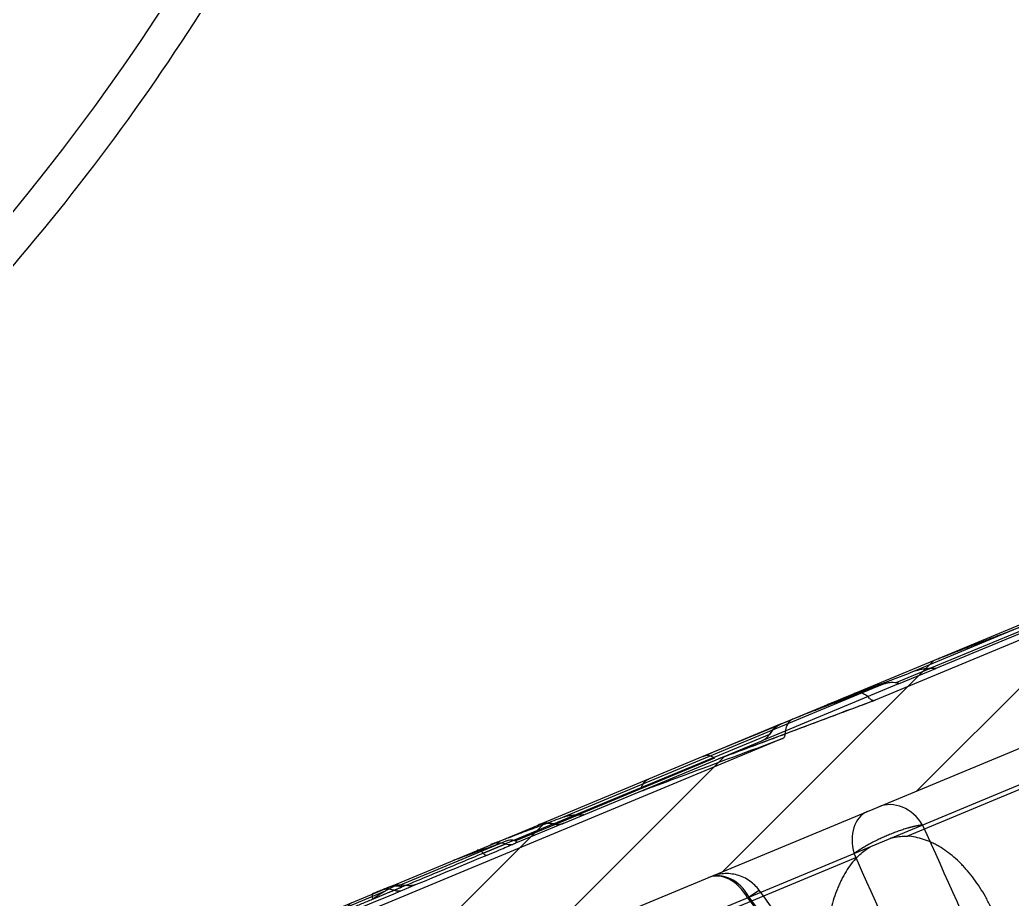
# Model space of a CAD drawing. Header units: millimetres. Extents: x 18 to 755, y 19 to 576.
# Drawn here: x 268.8 to 329.7, y 122.3 to 176.3 of the extents above; entities that cross this region are included whole.
import ezdxf

# ---------------------------------------------------------------- set-up
doc = ezdxf.new("R2010")
doc.units = ezdxf.units.MM
doc.layers.add('1', color=7, linetype='Continuous', true_color=0xffffff)

msp = doc.modelspace()

# ---------------------------------------------------------------- hatches: boundary and pattern name
at = {"layer": '1', "lineweight": -3}
h = msp.add_hatch(dxfattribs=at)
h.set_pattern_fill('ANSI31', scale=1.55, style=0)
edge = h.paths.add_edge_path(flags=0)
edge.add_line((123.581, 20.754), (119.659, 19.122))
edge.add_line((119.659, 19.122), (118.507, 21.892))
edge.add_line((118.507, 21.892), (111.247, 18.873))
edge.add_spline(control_points=[(111.247, 18.873), (110.93, 19.433), (110.613, 19.993), (110.297, 20.553)], knot_values=[0, 0, 0, 0, 1, 1, 1, 1], degree=3, periodic=0)
edge.add_spline(control_points=[(110.297, 20.553), (110.763, 21.685), (111.229, 22.818), (111.694, 23.95)], knot_values=[0, 0, 0, 0, 1, 1, 1, 1], degree=3, periodic=0)
edge.add_ellipse((358.348, 131.388), major_axis=(-2903.319, -1207.465), ratio=0.00143112, start_angle=0.954876, end_angle=0.989415)
edge.add_spline(control_points=[(120.306, 27.531), (120.582, 27.416), (120.858, 27.302), (121.417, 27.07), (121.701, 26.953), (122.165, 26.76), (122.347, 26.685), (122.528, 26.61)], knot_values=[0, 0, 0, 0, 0.372538, 0.372538, 0.755075, 0.755075, 1, 1, 1, 1], degree=3, periodic=0)
edge.add_spline(control_points=[(122.528, 26.61), (122.939, 24.772), (123.349, 22.934), (123.759, 21.096)], knot_values=[0, 0, 0, 0, 1, 1, 1, 1], degree=3, periodic=0)
edge.add_spline(control_points=[(123.759, 21.096), (123.763, 21.079), (123.765, 21.061), (123.767, 21.026), (123.766, 21.009), (123.761, 20.975), (123.758, 20.957), (123.747, 20.924), (123.741, 20.908), (123.724, 20.877), (123.715, 20.862), (123.694, 20.834), (123.682, 20.822), (123.663, 20.804), (123.656, 20.798), (123.642, 20.788), (123.635, 20.783), (123.613, 20.768), (123.598, 20.76), (123.581, 20.754)], knot_values=[0, 0, 0, 0, 0.125, 0.125, 0.25, 0.25, 0.375, 0.375, 0.5, 0.5, 0.625, 0.625, 0.75, 0.75, 0.8125, 0.8125, 0.875, 0.875, 1, 1, 1, 1], degree=3, periodic=0)
edge = h.paths.add_edge_path(flags=0)
edge.add_spline(control_points=[(300.574, 126.854), (300.649, 126.885), (300.802, 126.935), (300.96, 126.96), (301.061, 126.967), (301.082, 126.968), (301.122, 126.969), (301.142, 126.969), (301.203, 126.969), (301.243, 126.967), (301.362, 126.956), (301.442, 126.943), (301.52, 126.923)], knot_values=[0, 0, 0, 0, 0.25, 0.5, 0.5, 0.5625, 0.5625, 0.625, 0.625, 0.75, 0.75, 1, 1, 1, 1], degree=3, periodic=0)
edge.add_spline(control_points=[(301.52, 126.923), (301.572, 126.91), (301.625, 126.901), (301.705, 126.894), (301.731, 126.892), (301.772, 126.892), (301.785, 126.892), (301.812, 126.893), (301.826, 126.894), (301.893, 126.898), (301.946, 126.907), (302.024, 126.925), (302.049, 126.932), (302.1, 126.949), (302.126, 126.958), (302.151, 126.969)], knot_values=[0, 0, 0, 0, 0.25, 0.25, 0.375, 0.375, 0.4375, 0.4375, 0.5, 0.5, 0.75, 0.75, 0.875, 0.875, 1, 1, 1, 1], degree=3, periodic=0)
edge.add_line((302.151, 126.969), (314.312, 132.027))
edge.add_spline(control_points=[(314.312, 132.027), (314.325, 132.032), (314.337, 132.037), (314.362, 132.049), (314.398, 132.066), (314.433, 132.086), (314.501, 132.128), (314.544, 132.16), (314.605, 132.213), (314.625, 132.231), (314.662, 132.27), (314.68, 132.29), (314.731, 132.351), (314.762, 132.395), (314.79, 132.442)], knot_values=[0, 0, 0, 0, 0.0625, 0.0625, 0.125, 0.25, 0.25, 0.5, 0.5, 0.625, 0.625, 0.75, 0.75, 1, 1, 1, 1], degree=3, periodic=0)
edge.add_spline(control_points=[(314.79, 132.442), (314.831, 132.511), (314.877, 132.577), (314.954, 132.67), (314.994, 132.714), (315.038, 132.757), (315.067, 132.785), (315.082, 132.798), (315.158, 132.864), (315.223, 132.912), (315.325, 132.975), (315.377, 133.005), (315.432, 133.031), (315.468, 133.048), (315.487, 133.057), (315.505, 133.064)], knot_values=[0, 0, 0, 0, 0.25, 0.25, 0.375, 0.4375, 0.4375, 0.5, 0.5, 0.75, 0.75, 0.875, 0.9375, 0.9375, 1, 1, 1, 1], degree=3, periodic=0)
edge.add_line((315.505, 133.064), (355.591, 149.736))
edge.add_line((355.591, 149.736), (359.047, 141.426))
edge.add_spline(control_points=[(359.047, 141.426), (358.238, 139.465), (357.429, 137.504), (356.62, 135.543)], knot_values=[0, 0, 0, 0, 1, 1, 1, 1], degree=3, periodic=0)
edge.add_ellipse((358.348, 131.388), major_axis=(2903.319, 1207.465), ratio=0.00143112, start_angle=90, end_angle=158.464753)
edge.add_spline(control_points=[(346.091, 131.164), (345.823, 131.213), (345.554, 131.262), (345.084, 131.347), (344.883, 131.384), (344.488, 131.456), (344.293, 131.492), (344.099, 131.527)], knot_values=[0, 0, 0, 0, 0.404548, 0.404548, 0.707324, 0.707324, 1, 1, 1, 1], degree=3, periodic=0)
edge.add_spline(control_points=[(344.099, 131.527), (343.491, 132.478), (342.884, 133.428), (342.276, 134.379)], knot_values=[0, 0, 0, 0, 1, 1, 1, 1], degree=3, periodic=0)
edge.add_spline(control_points=[(342.276, 134.379), (342.197, 134.503), (342.108, 134.618), (341.961, 134.778), (341.91, 134.829), (341.83, 134.902), (341.802, 134.926), (341.746, 134.973), (341.717, 134.996), (341.572, 135.108), (341.45, 135.185), (341.257, 135.285), (341.191, 135.316), (341.09, 135.358), (341.056, 135.371), (340.987, 135.396), (340.953, 135.407), (340.778, 135.462), (340.637, 135.493), (340.421, 135.521), (340.349, 135.528), (340.24, 135.532), (340.203, 135.533), (340.13, 135.533), (340.093, 135.532), (339.911, 135.524), (339.767, 135.505), (339.555, 135.457), (339.485, 135.439), (339.381, 135.406), (339.346, 135.394), (339.277, 135.369), (339.243, 135.355), (339.209, 135.341)], knot_values=[0, 0, 0, 0, 0.125, 0.125, 0.1875, 0.1875, 0.21875, 0.21875, 0.25, 0.25, 0.375, 0.375, 0.4375, 0.4375, 0.46875, 0.46875, 0.5, 0.5, 0.625, 0.625, 0.6875, 0.6875, 0.71875, 0.71875, 0.75, 0.75, 0.875, 0.875, 0.9375, 0.9375, 0.96875, 0.96875, 1, 1, 1, 1], degree=3, periodic=0)
edge.add_line((339.209, 135.341), (256.764, 101.053))
edge.add_spline(control_points=[(256.764, 101.053), (258.459, 93.455), (260.155, 85.857), (261.851, 78.259)], knot_values=[0, 0, 0, 0, 1, 1, 1, 1], degree=3, periodic=0)
edge.add_line((261.851, 78.259), (252.617, 74.419))
edge.add_spline(control_points=[(252.617, 74.419), (248.643, 77.459), (244.669, 80.499), (240.694, 83.539)], knot_values=[0, 0, 0, 0, 1, 1, 1, 1], degree=3, periodic=0)
edge.add_line((240.694, 83.539), (226.859, 77.785))
edge.add_spline(control_points=[(226.859, 77.785), (226.212, 72.823), (225.566, 67.861), (224.92, 62.899)], knot_values=[0, 0, 0, 0, 1, 1, 1, 1], degree=3, periodic=0)
edge.add_line((224.92, 62.899), (215.686, 59.059))
edge.add_spline(control_points=[(215.686, 59.059), (211.494, 65.619), (207.301, 72.179), (203.109, 78.738)], knot_values=[0, 0, 0, 0, 1, 1, 1, 1], degree=3, periodic=0)
edge.add_line((203.109, 78.738), (120.663, 44.45))
edge.add_spline(control_points=[(120.663, 44.45), (120.646, 44.443), (120.629, 44.436), (120.596, 44.421), (120.546, 44.398), (120.497, 44.374), (120.4, 44.323), (120.338, 44.287), (120.155, 44.17), (120.039, 44.081), (119.823, 43.882), (119.725, 43.775), (119.593, 43.602), (119.552, 43.543), (119.493, 43.451), (119.465, 43.404), (119.438, 43.356), (119.421, 43.324), (119.412, 43.308), (119.336, 43.161), (119.281, 43.027), (119.216, 42.82), (119.197, 42.75), (119.174, 42.643), (119.167, 42.607), (119.154, 42.535), (119.149, 42.499), (119.125, 42.317), (119.119, 42.173), (119.132, 41.884), (119.151, 41.74), (119.183, 41.597)], knot_values=[0, 0, 0, 0, 0.015625, 0.015625, 0.03125, 0.0625, 0.0625, 0.125, 0.125, 0.25, 0.25, 0.375, 0.375, 0.4375, 0.4375, 0.46875, 0.484375, 0.484375, 0.5, 0.5, 0.625, 0.625, 0.6875, 0.6875, 0.71875, 0.71875, 0.75, 0.75, 0.875, 0.875, 1, 1, 1, 1], degree=3, periodic=0)
edge.add_spline(control_points=[(119.183, 41.597), (119.43, 40.492), (119.677, 39.387), (119.923, 38.282)], knot_values=[0, 0, 0, 0, 1, 1, 1, 1], degree=3, periodic=0)
edge.add_spline(control_points=[(119.923, 38.282), (119.768, 38.056), (119.613, 37.83), (119.343, 37.435), (119.227, 37.267), (119, 36.935), (118.888, 36.772), (118.776, 36.609)], knot_values=[0, 0, 0, 0, 0.405183, 0.405183, 0.707594, 0.707594, 1, 1, 1, 1], degree=3, periodic=0)
edge.add_ellipse((358.348, 131.388), major_axis=(-2903.319, -1207.465), ratio=0.00143112, start_angle=359.002567, end_angle=359.045124)
edge.add_spline(control_points=[(108.25, 32.23), (107.27, 32.636), (106.289, 33.042), (104.327, 33.853), (103.346, 34.259), (102.365, 34.664)], knot_values=[0, 0, 0, 0, 0.5, 0.5, 1, 1, 1, 1], degree=3, periodic=0)
edge.add_line((102.365, 34.664), (98.905, 42.982))
edge.add_line((98.905, 42.982), (138.991, 59.654))
edge.add_spline(control_points=[(138.991, 59.654), (139.066, 59.685), (139.219, 59.734), (139.378, 59.759), (139.54, 59.77), (139.62, 59.77), (139.78, 59.756), (139.859, 59.742), (139.937, 59.722)], knot_values=[0, 0, 0, 0, 0.25, 0.5, 0.5, 0.75, 0.75, 1, 1, 1, 1], degree=3, periodic=0)
edge.add_spline(control_points=[(139.937, 59.722), (139.99, 59.709), (140.042, 59.7), (140.149, 59.69), (140.202, 59.69), (140.31, 59.698), (140.416, 59.714), (140.518, 59.747), (140.568, 59.768)], knot_values=[0, 0, 0, 0, 0.25, 0.25, 0.5, 0.5, 0.75, 1, 1, 1, 1], degree=3, periodic=0)
edge.add_line((140.568, 59.768), (152.73, 64.826))
edge.add_spline(control_points=[(152.73, 64.826), (152.78, 64.847), (152.875, 64.896), (152.961, 64.959), (153.012, 65.004), (153.023, 65.013), (153.042, 65.031), (153.071, 65.06), (153.098, 65.089), (153.149, 65.151), (153.18, 65.195), (153.207, 65.241)], knot_values=[0, 0, 0, 0, 0.25, 0.5, 0.5, 0.5625, 0.5625, 0.625, 0.75, 0.75, 1, 1, 1, 1], degree=3, periodic=0)
edge.add_spline(control_points=[(153.207, 65.241), (153.248, 65.311), (153.294, 65.376), (153.371, 65.469), (153.412, 65.513), (153.455, 65.556), (153.484, 65.583), (153.499, 65.597), (153.576, 65.664), (153.64, 65.711), (153.776, 65.796), (153.848, 65.832), (153.923, 65.864)], knot_values=[0, 0, 0, 0, 0.25, 0.25, 0.375, 0.4375, 0.4375, 0.5, 0.5, 0.75, 0.75, 1, 1, 1, 1], degree=3, periodic=0)
edge.add_spline(control_points=[(153.923, 65.864), (166.396, 71.051), (178.87, 76.239), (191.343, 81.426)], knot_values=[0, 0, 0, 0, 1, 1, 1, 1], degree=3, periodic=0)
edge.add_spline(control_points=[(191.343, 81.426), (191.422, 81.459), (191.504, 81.486), (191.671, 81.528), (191.755, 81.543), (191.862, 81.553), (191.884, 81.555), (191.926, 81.558), (191.948, 81.558), (192.012, 81.56), (192.054, 81.559), (192.182, 81.552), (192.266, 81.541), (192.35, 81.523)], knot_values=[0, 0, 0, 0, 0.25, 0.25, 0.5, 0.5, 0.5625, 0.5625, 0.625, 0.625, 0.75, 0.75, 1, 1, 1, 1], degree=3, periodic=0)
edge.add_spline(control_points=[(192.35, 81.523), (192.407, 81.51), (192.464, 81.503), (192.579, 81.496), (192.637, 81.497), (192.752, 81.508), (192.809, 81.518), (192.922, 81.546), (192.977, 81.564), (193.031, 81.587)], knot_values=[0, 0, 0, 0, 0.25, 0.25, 0.5, 0.5, 0.75, 0.75, 1, 1, 1, 1], degree=3, periodic=0)
edge.add_line((193.031, 81.587), (209.632, 88.491))
edge.add_spline(control_points=[(209.632, 88.491), (209.683, 88.512), (209.732, 88.537), (209.826, 88.595), (209.871, 88.627), (209.934, 88.681), (209.954, 88.7), (209.993, 88.739), (210.011, 88.759), (210.064, 88.821), (210.096, 88.865), (210.125, 88.912)], knot_values=[0, 0, 0, 0, 0.25, 0.25, 0.5, 0.5, 0.625, 0.625, 0.75, 0.75, 1, 1, 1, 1], degree=3, periodic=0)
edge.add_spline(control_points=[(210.125, 88.912), (210.168, 88.983), (210.216, 89.05), (210.322, 89.174), (210.38, 89.233), (210.506, 89.34), (210.573, 89.389), (210.714, 89.476), (210.788, 89.513), (210.865, 89.545)], knot_values=[0, 0, 0, 0, 0.25, 0.25, 0.5, 0.5, 0.75, 0.75, 1, 1, 1, 1], degree=3, periodic=0)
edge.add_line((210.865, 89.545), (243.717, 103.208))
edge.add_spline(control_points=[(243.717, 103.208), (243.793, 103.24), (243.871, 103.265), (243.99, 103.294), (244.03, 103.302), (244.111, 103.315), (244.152, 103.32), (244.276, 103.331), (244.358, 103.331), (244.523, 103.318), (244.604, 103.305), (244.685, 103.286)], knot_values=[0, 0, 0, 0, 0.25, 0.25, 0.375, 0.375, 0.5, 0.5, 0.75, 0.75, 1, 1, 1, 1], degree=3, periodic=0)
edge.add_spline(control_points=[(244.685, 103.286), (244.738, 103.273), (244.793, 103.264), (244.902, 103.256), (244.957, 103.256), (245.067, 103.265), (245.121, 103.273), (245.227, 103.299), (245.279, 103.316), (245.329, 103.337)], knot_values=[0, 0, 0, 0, 0.25, 0.25, 0.5, 0.5, 0.75, 0.75, 1, 1, 1, 1], degree=3, periodic=0)
edge.add_line((245.329, 103.337), (261.996, 110.268))
edge.add_spline(control_points=[(261.996, 110.268), (262.049, 110.291), (262.1, 110.317), (262.174, 110.361), (262.198, 110.377), (262.245, 110.41), (262.268, 110.428), (262.335, 110.483), (262.376, 110.523), (262.453, 110.61), (262.488, 110.656), (262.519, 110.705)], knot_values=[0, 0, 0, 0, 0.25, 0.25, 0.375, 0.375, 0.5, 0.5, 0.75, 0.75, 1, 1, 1, 1], degree=3, periodic=0)
edge.add_spline(control_points=[(262.519, 110.705), (262.565, 110.778), (262.617, 110.846), (262.731, 110.974), (262.793, 111.033), (262.892, 111.115), (262.926, 111.141), (262.995, 111.19), (263.031, 111.213), (263.14, 111.279), (263.216, 111.318), (263.295, 111.35)], knot_values=[0, 0, 0, 0, 0.25, 0.25, 0.5, 0.5, 0.625, 0.625, 0.75, 0.75, 1, 1, 1, 1], degree=3, periodic=0)
edge.add_line((263.295, 111.35), (300.574, 126.854))
edge = h.paths.add_edge_path(flags=0)
edge.add_ellipse((358.348, 131.388), major_axis=(2903.319, 1207.465), ratio=0.00143112, start_angle=205.766732, end_angle=270)
edge.add_spline(control_points=[(360.076, 127.233), (360.215, 127.176), (360.353, 127.118), (361.483, 126.652), (362.475, 126.243), (363.467, 125.834)], knot_values=[0, 0, 0, 0, 0.122367, 0.122367, 1, 1, 1, 1], degree=3, periodic=0)
edge.add_spline(control_points=[(363.467, 125.834), (363.64, 125.218), (363.813, 124.601), (363.986, 123.985)], knot_values=[0, 0, 0, 0, 1, 1, 1, 1], degree=3, periodic=0)
edge.add_line((363.986, 123.985), (356.726, 120.966))
edge.add_line((356.726, 120.966), (357.878, 118.196))
edge.add_line((357.878, 118.196), (353.955, 116.564))
edge.add_spline(control_points=[(353.955, 116.564), (353.939, 116.558), (353.935, 116.557), (353.922, 116.553), (353.914, 116.55), (353.888, 116.545), (353.871, 116.542), (353.845, 116.541), (353.836, 116.541), (353.819, 116.542), (353.81, 116.543), (353.784, 116.546), (353.767, 116.55), (353.742, 116.558), (353.734, 116.561), (353.718, 116.567), (353.71, 116.571), (353.687, 116.583), (353.672, 116.592), (353.651, 116.608), (353.644, 116.614), (353.631, 116.626), (353.625, 116.632), (353.608, 116.651), (353.597, 116.665), (353.587, 116.68)], knot_values=[0, 0, 0, 0, 0.032258, 0.032258, 0.096774, 0.096774, 0.225806, 0.225806, 0.290323, 0.290323, 0.354839, 0.354839, 0.483871, 0.483871, 0.548387, 0.548387, 0.612903, 0.612903, 0.741935, 0.741935, 0.806452, 0.806452, 0.870968, 0.870968, 1, 1, 1, 1], degree=3, periodic=0)
edge.add_spline(control_points=[(353.587, 116.68), (352.576, 118.263), (351.564, 119.847), (350.552, 121.43)], knot_values=[0, 0, 0, 0, 1, 1, 1, 1], degree=3, periodic=0)
edge.add_spline(control_points=[(350.552, 121.43), (350.704, 121.8), (350.857, 122.171), (351.088, 122.73), (351.166, 122.919), (351.319, 123.29), (351.394, 123.471), (351.469, 123.653)], knot_values=[0, 0, 0, 0, 0.499921, 0.499921, 0.75496, 0.75496, 1, 1, 1, 1], degree=3, periodic=0)

# ---------------------------------------------------------------- linework, layer by layer
at = {"layer": '1', "color": 7, "lineweight": -3}
for p, q in [((315.505, 133.064), (355.591, 149.736)), ((344.629, 144.24), (321.263, 134.523)), ((359.163, 141.104), (323.255, 126.17)), ((330.502, 139.137), (323.613, 136.272)), ((331.458, 139.301), (324.618, 136.456)), ((331.738, 139.274), (324.996, 136.47)), ((322.562, 135.601), (324.618, 136.456)), ((322.707, 135.518), (324.996, 136.47)), ((339.209, 135.341), (256.764, 101.053)), ((321.788, 135.513), (302.068, 127.312)), ((322.707, 135.518), (314.312, 132.027)), ((339.425, 133.194), (279.653, 108.335)), ((315.505, 133.064), (300.574, 126.854)), ((301.521, 126.923), (314.79, 132.442)), ((314.79, 132.442), (314.79, 132.442)), ((315.572, 132.156), (280.561, 117.595)), ((302.151, 126.969), (314.312, 132.027)), ((314.312, 132.027), (314.313, 132.027)), ((311.402, 130.959), (302.984, 127.458)), ((299.176, 125.875), (302.984, 127.458)), ((263.295, 111.35), (300.574, 126.854)), ((301.52, 126.923), (298.573, 125.697)), ((302.151, 126.969), (299.182, 125.734)), ((300.574, 126.854), (300.574, 126.854)), ((301.52, 126.923), (301.52, 126.923)), ((298.69, 125.907), (292.103, 123.167)), ((299.173, 125.73), (299.182, 125.734)), ((320.153, 124.881), (280.12, 108.231)), ((291.187, 122.786), (269.142, 113.618)), ((290.578, 122.372), (291.725, 122.849))]:
    msp.add_line(p, q, dxfattribs=at)
for centre, radius, start, end in [((162.711, 251.538), 136.863, 270, 90), ((162.711, 251.538), 129, 270, 90), ((162.711, 251.538), 125.094, 316.72625, 335.77375), ((162.711, 251.538), 139, 316.79924, 335.70076), ((316.082, 131.679), 1.5, 112.582, 122.59275), ((313.929, 132.95), 1, 318.89618, 329.45189), ((316.082, 131.679), 1.5, 132.28088, 149.4519), ((301.15, 125.469), 1.5, 107.49684, 112.582), ((301.15, 125.469), 1.5, 75.7121, 93.08128), ((301.767, 127.892), 1, 255.7121, 265.94639), ((301.767, 127.892), 1, 270.99696, 292.582)]:
    msp.add_arc(centre, radius, start, end, dxfattribs=at)
for centre, major_axis, ratio, start_param, end_param in [((322.443, 125.661), (-0.96, 2.308), 0.837775, 4.886922, 6.283185), ((321.741, 125.369), (0.96, -2.308), 0.706083, 3.141593, 4.537856), ((298.236, 124.257), (-0.576, 1.385), 0.960257, 5.639684, 6.283185), ((298.798, 126.657), (-0.384, 0.923), 0.960257, 2.498092, 3.141593), ((297.417, 123.917), (0.576, -1.385), 0.292688, 2.498092, 3.141593), ((297.054, 125.932), (-0.384, 0.923), 0.292688, 2.498092, 3.141593), ((311.997, 121.316), (-0.96, 2.308), 0.706083, 4.886922, 6.283185), ((312.014, 121.323), (0.96, -2.308), 0.742336, 1.745329, 3.141593), ((291.89, 121.618), (0.576, -1.385), 0.933193, 2.498092, 3.141593), ((290.993, 121.245), (-0.576, 1.385), 0.146777, 0, 0.643501), ((291.465, 121.441), (0.576, -1.385), 0.867914, 2.498092, 3.141593), ((291.899, 123.788), (0.384, -0.923), 0.867914, 5.639684, 6.283185)]:
    msp.add_ellipse(centre, major_axis=major_axis, ratio=ratio, start_param=start_param, end_param=end_param, dxfattribs=at)
at = {"layer": '1', "color": 7, "lineweight": -3, "extrusion": (-7.47806e-11, 1.94014e-10, -1)}
msp.add_open_spline([(325.11, 137.059), (325.11, 137.059), (325.111, 137.059), (325.113, 137.06), (325.115, 137.061), (325.119, 137.062), (325.121, 137.063), (325.126, 137.065), (325.128, 137.066), (325.136, 137.069), (325.142, 137.071), (325.154, 137.076), (325.16, 137.078), (325.179, 137.085), (325.192, 137.09), (325.218, 137.1), (325.231, 137.105), (325.271, 137.121), (325.298, 137.131), (325.353, 137.152), (325.38, 137.163), (325.463, 137.195), (325.519, 137.216), (325.63, 137.259), (325.686, 137.281), (325.854, 137.346), (325.967, 137.389), (326.192, 137.476), (326.305, 137.519), (326.644, 137.65), (326.87, 137.737), (327.323, 137.912), (327.55, 137.999), (328.003, 138.174), (328.23, 138.261), (328.684, 138.436), (328.911, 138.524), (329.593, 138.787), (330.047, 138.962), (330.502, 139.137)], degree=3, knots=[0, 0, 0, 0, 0.001953, 0.001953, 0.003906, 0.003906, 0.005859, 0.005859, 0.007813, 0.007813, 0.011719, 0.011719, 0.015625, 0.015625, 0.023438, 0.023438, 0.03125, 0.03125, 0.046875, 0.046875, 0.0625, 0.0625, 0.09375, 0.09375, 0.125, 0.125, 0.1875, 0.1875, 0.25, 0.25, 0.375, 0.375, 0.5, 0.5, 0.625, 0.625, 0.75, 0.75, 1, 1, 1, 1], dxfattribs=at)
at = {"layer": '1', "color": 7, "lineweight": -3}
for points, knots in [([(324.618, 136.456), (324.532, 136.455), (324.446, 136.451), (324.275, 136.435), (324.19, 136.423), (324.022, 136.393), (323.939, 136.374), (323.835, 136.345), (323.815, 136.34), (323.773, 136.327), (323.753, 136.321), (323.692, 136.301), (323.652, 136.287), (323.613, 136.272)], [0, 0, 0, 0, 0.25, 0.25, 0.5, 0.5, 0.75, 0.75, 0.8125, 0.8125, 0.875, 0.875, 1, 1, 1, 1]), ([(324.996, 136.47), (324.99, 136.467), (324.981, 136.465), (324.966, 136.462), (324.96, 136.462), (324.948, 136.46), (324.935, 136.459), (324.92, 136.458), (324.905, 136.457), (324.898, 136.457), (324.874, 136.456), (324.857, 136.456), (324.823, 136.456), (324.805, 136.456), (324.769, 136.456), (324.75, 136.456), (324.694, 136.456), (324.657, 136.456), (324.618, 136.456)], [0, 0, 0, 0, 0.125, 0.125, 0.1875, 0.1875, 0.25, 0.3125, 0.3125, 0.375, 0.375, 0.5, 0.5, 0.625, 0.625, 0.75, 0.75, 1, 1, 1, 1]), ([(323.613, 136.272), (323.176, 136.104), (322.739, 135.936), (322.083, 135.684), (321.864, 135.6), (321.425, 135.431), (321.206, 135.347), (320.766, 135.178), (320.546, 135.093), (320.105, 134.924), (319.884, 134.839), (319.552, 134.711), (319.441, 134.668), (319.218, 134.582), (319.107, 134.539), (318.939, 134.475), (318.883, 134.453), (318.77, 134.41), (318.714, 134.388), (318.629, 134.355), (318.6, 134.344), (318.544, 134.322), (318.515, 134.311), (318.472, 134.295), (318.458, 134.289), (318.43, 134.278), (318.415, 134.272), (318.394, 134.264), (318.387, 134.261), (318.373, 134.256), (318.366, 134.253), (318.356, 134.249), (318.353, 134.248), (318.347, 134.246), (318.343, 134.244), (318.338, 134.242), (318.335, 134.241), (318.33, 134.239), (318.329, 134.238), (318.327, 134.238)], [0, 0, 0, 0, 0.25, 0.25, 0.375, 0.375, 0.5, 0.5, 0.625, 0.625, 0.75, 0.75, 0.8125, 0.8125, 0.875, 0.875, 0.90625, 0.90625, 0.9375, 0.9375, 0.953125, 0.953125, 0.96875, 0.96875, 0.976562, 0.976562, 0.984375, 0.984375, 0.988281, 0.988281, 0.992187, 0.992187, 0.994141, 0.994141, 0.996094, 0.996094, 0.998047, 0.998047, 1, 1, 1, 1]), ([(317.098, 133.727), (317.096, 133.726), (317.096, 133.726), (317.095, 133.725), (317.095, 133.725), (317.097, 133.726), (317.097, 133.726), (317.1, 133.727), (317.101, 133.727), (317.106, 133.729), (317.11, 133.73), (317.118, 133.733), (317.122, 133.735), (317.135, 133.74), (317.145, 133.744), (317.164, 133.751), (317.175, 133.755), (317.206, 133.767), (317.228, 133.775), (317.272, 133.792), (317.294, 133.8), (317.363, 133.826), (317.409, 133.843), (317.503, 133.879), (317.55, 133.897), (317.693, 133.951), (317.79, 133.988), (317.984, 134.062), (318.082, 134.099), (318.376, 134.211), (318.574, 134.287), (318.971, 134.438), (319.17, 134.514), (319.57, 134.667), (319.771, 134.743), (320.173, 134.896), (320.374, 134.973), (320.979, 135.204), (321.383, 135.358), (321.788, 135.513)], [0, 0, 0, 0, 0.001953, 0.001953, 0.003906, 0.003906, 0.005859, 0.005859, 0.007813, 0.007813, 0.011719, 0.011719, 0.015625, 0.015625, 0.023438, 0.023438, 0.03125, 0.03125, 0.046875, 0.046875, 0.0625, 0.0625, 0.09375, 0.09375, 0.125, 0.125, 0.1875, 0.1875, 0.25, 0.25, 0.375, 0.375, 0.5, 0.5, 0.625, 0.625, 0.75, 0.75, 1, 1, 1, 1]), ([(321.788, 135.513), (321.861, 135.541), (321.929, 135.562), (322.062, 135.594), (322.126, 135.605), (322.221, 135.615), (322.253, 135.617), (322.315, 135.619), (322.346, 135.619), (322.439, 135.616), (322.5, 135.61), (322.562, 135.601)], [0, 0, 0, 0, 0.25, 0.25, 0.5, 0.5, 0.625, 0.625, 0.75, 0.75, 1, 1, 1, 1]), ([(322.562, 135.601), (322.589, 135.596), (322.614, 135.591), (322.648, 135.582), (322.658, 135.579), (322.678, 135.572), (322.687, 135.568), (322.702, 135.56), (322.709, 135.556), (322.716, 135.55), (322.719, 135.548), (322.722, 135.544), (322.723, 135.542), (322.725, 135.536), (322.725, 135.532), (322.721, 135.526), (322.719, 135.525), (322.714, 135.521), (322.711, 135.519), (322.707, 135.518)], [0, 0, 0, 0, 0.25, 0.25, 0.375, 0.375, 0.5, 0.5, 0.625, 0.625, 0.6875, 0.6875, 0.75, 0.75, 0.875, 0.875, 0.9375, 0.9375, 1, 1, 1, 1]), ([(320.927, 134.631), (320.891, 134.668), (320.818, 134.738), (320.74, 134.795), (320.681, 134.834), (320.661, 134.847), (320.621, 134.87), (320.6, 134.88), (320.539, 134.91), (320.458, 134.943), (320.377, 134.962), (320.326, 134.97), (320.316, 134.971), (320.296, 134.973), (320.265, 134.976), (320.236, 134.977), (320.177, 134.976), (320.138, 134.971), (320.082, 134.96), (320.064, 134.955), (320.027, 134.944), (320.009, 134.937), (319.991, 134.93)], [0, 0, 0, 0, 0.125, 0.25, 0.25, 0.3125, 0.3125, 0.375, 0.375, 0.5, 0.625, 0.625, 0.65625, 0.65625, 0.6875, 0.75, 0.75, 0.875, 0.875, 0.9375, 0.9375, 1, 1, 1, 1]), ([(320.927, 134.631), (320.953, 134.604), (320.98, 134.581), (321.023, 134.553), (321.037, 134.545), (321.066, 134.53), (321.096, 134.519), (321.125, 134.512), (321.147, 134.508), (321.154, 134.507), (321.168, 134.506), (321.175, 134.506), (321.196, 134.507), (321.21, 134.508), (321.237, 134.514), (321.25, 134.518), (321.263, 134.523)], [0, 0, 0, 0, 0.25, 0.25, 0.375, 0.375, 0.5, 0.625, 0.625, 0.6875, 0.6875, 0.75, 0.75, 0.875, 0.875, 1, 1, 1, 1]), ([(314.79, 132.442), (314.831, 132.511), (314.877, 132.577), (314.954, 132.67), (314.994, 132.714), (315.038, 132.757), (315.067, 132.785), (315.082, 132.798), (315.158, 132.864), (315.223, 132.912), (315.325, 132.975), (315.377, 133.005), (315.432, 133.031), (315.468, 133.048), (315.487, 133.057), (315.505, 133.064)], [0, 0, 0, 0, 0.25, 0.25, 0.375, 0.4375, 0.4375, 0.5, 0.5, 0.75, 0.75, 0.875, 0.9375, 0.9375, 1, 1, 1, 1]), ([(316.23, 133.366), (316.193, 133.35), (316.158, 133.332), (316.091, 133.288), (316.06, 133.263), (316.015, 133.222), (316, 133.207), (315.972, 133.176), (315.959, 133.159), (315.92, 133.109), (315.873, 133.036), (315.836, 132.954), (315.816, 132.9), (315.812, 132.889), (315.804, 132.866), (315.794, 132.833), (315.785, 132.798), (315.768, 132.728), (315.76, 132.68), (315.752, 132.605), (315.75, 132.58), (315.748, 132.529), (315.747, 132.503), (315.747, 132.477)], [0, 0, 0, 0, 0.125, 0.125, 0.25, 0.25, 0.3125, 0.3125, 0.375, 0.375, 0.5, 0.625, 0.625, 0.65625, 0.65625, 0.6875, 0.75, 0.75, 0.875, 0.875, 0.9375, 0.9375, 1, 1, 1, 1]), ([(314.312, 132.027), (314.325, 132.032), (314.337, 132.037), (314.362, 132.049), (314.398, 132.066), (314.433, 132.086), (314.501, 132.128), (314.544, 132.16), (314.605, 132.213), (314.625, 132.231), (314.662, 132.27), (314.68, 132.29), (314.731, 132.351), (314.762, 132.395), (314.79, 132.442)], [0, 0, 0, 0, 0.0625, 0.0625, 0.125, 0.25, 0.25, 0.5, 0.5, 0.625, 0.625, 0.75, 0.75, 1, 1, 1, 1]), ([(315.572, 132.156), (315.585, 132.162), (315.598, 132.168), (315.623, 132.184), (315.634, 132.193), (315.667, 132.224), (315.685, 132.248), (315.708, 132.29), (315.715, 132.305), (315.727, 132.336), (315.737, 132.369), (315.742, 132.403), (315.746, 132.44), (315.747, 132.458), (315.747, 132.477)], [0, 0, 0, 0, 0.125, 0.125, 0.25, 0.25, 0.5, 0.5, 0.625, 0.625, 0.75, 0.875, 0.875, 1, 1, 1, 1]), ([(311.402, 130.959), (311.343, 130.998), (311.283, 131.03), (311.163, 131.079), (311.103, 131.096), (310.985, 131.115), (310.926, 131.116), (310.814, 131.104), (310.76, 131.091), (310.708, 131.069)], [0, 0, 0, 0, 0.25, 0.25, 0.5, 0.5, 0.75, 0.75, 1, 1, 1, 1]), ([(306.903, 129.088), (306.92, 129.157), (306.943, 129.223), (307.001, 129.346), (307.035, 129.403), (307.115, 129.506), (307.16, 129.55), (307.257, 129.625), (307.309, 129.656), (307.364, 129.678)], [0, 0, 0, 0, 0.25, 0.25, 0.5, 0.5, 0.75, 0.75, 1, 1, 1, 1]), ([(302.068, 127.312), (301.716, 127.179), (301.362, 127.046), (300.83, 126.845), (300.652, 126.778), (300.295, 126.643), (300.116, 126.576), (299.757, 126.44), (299.576, 126.372), (299.214, 126.235), (299.031, 126.166), (298.755, 126.062), (298.663, 126.027), (298.476, 125.956), (298.382, 125.92), (298.24, 125.866), (298.192, 125.848), (298.095, 125.811), (298.046, 125.792), (297.972, 125.764), (297.947, 125.754), (297.896, 125.735), (297.871, 125.725), (297.832, 125.71), (297.819, 125.705), (297.792, 125.695), (297.778, 125.69), (297.758, 125.682), (297.751, 125.679), (297.737, 125.673), (297.73, 125.671), (297.719, 125.667), (297.715, 125.665), (297.708, 125.662), (297.705, 125.661), (297.698, 125.658), (297.695, 125.657), (297.688, 125.654), (297.685, 125.653), (297.683, 125.652)], [0, 0, 0, 0, 0.25, 0.25, 0.375, 0.375, 0.5, 0.5, 0.625, 0.625, 0.75, 0.75, 0.8125, 0.8125, 0.875, 0.875, 0.90625, 0.90625, 0.9375, 0.9375, 0.953125, 0.953125, 0.96875, 0.96875, 0.976563, 0.976563, 0.984375, 0.984375, 0.988281, 0.988281, 0.992188, 0.992188, 0.994141, 0.994141, 0.996094, 0.996094, 0.998047, 0.998047, 1, 1, 1, 1]), ([(302.984, 127.458), (302.901, 127.459), (302.819, 127.456), (302.658, 127.444), (302.578, 127.435), (302.423, 127.41), (302.347, 127.394), (302.256, 127.371), (302.238, 127.366), (302.202, 127.356), (302.185, 127.351), (302.133, 127.335), (302.1, 127.323), (302.068, 127.312)], [0, 0, 0, 0, 0.25, 0.25, 0.5, 0.5, 0.75, 0.75, 0.8125, 0.8125, 0.875, 0.875, 1, 1, 1, 1]), ([(303.411, 127.493), (303.399, 127.488), (303.385, 127.483), (303.362, 127.478), (303.354, 127.476), (303.337, 127.473), (303.32, 127.47), (303.302, 127.467), (303.284, 127.465), (303.275, 127.464), (303.247, 127.462), (303.228, 127.461), (303.19, 127.459), (303.171, 127.459), (303.133, 127.458), (303.114, 127.458), (303.057, 127.458), (303.02, 127.458), (302.984, 127.458)], [0, 0, 0, 0, 0.125, 0.125, 0.1875, 0.1875, 0.25, 0.3125, 0.3125, 0.375, 0.375, 0.5, 0.5, 0.625, 0.625, 0.75, 0.75, 1, 1, 1, 1]), ([(300.574, 126.854), (300.649, 126.885), (300.802, 126.935), (300.96, 126.96), (301.061, 126.967), (301.082, 126.968), (301.122, 126.969), (301.142, 126.969), (301.203, 126.969), (301.243, 126.967), (301.362, 126.956), (301.442, 126.943), (301.52, 126.923)], [0, 0, 0, 0, 0.25, 0.5, 0.5, 0.5625, 0.5625, 0.625, 0.625, 0.75, 0.75, 1, 1, 1, 1]), ([(301.52, 126.923), (301.572, 126.91), (301.625, 126.901), (301.705, 126.894), (301.731, 126.892), (301.772, 126.892), (301.785, 126.892), (301.812, 126.893), (301.826, 126.894), (301.893, 126.898), (301.946, 126.907), (302.024, 126.925), (302.049, 126.932), (302.1, 126.949), (302.126, 126.958), (302.151, 126.969)], [0, 0, 0, 0, 0.25, 0.25, 0.375, 0.375, 0.4375, 0.4375, 0.5, 0.5, 0.75, 0.75, 0.875, 0.875, 1, 1, 1, 1]), ([(324.18, 126.853), (324.175, 126.853), (324.164, 126.852), (324.148, 126.85), (324.132, 126.848), (324.116, 126.846), (324.099, 126.844), (324.082, 126.842), (324.065, 126.84), (324.049, 126.838), (324.032, 126.835), (324.014, 126.833), (323.997, 126.83), (323.98, 126.827), (323.962, 126.824), (323.945, 126.821), (323.927, 126.818), (323.91, 126.815), (323.892, 126.812), (323.874, 126.809), (323.856, 126.805), (323.838, 126.802), (323.82, 126.798), (323.802, 126.795), (323.784, 126.791), (323.766, 126.787), (323.748, 126.783), (323.73, 126.78), (323.711, 126.776), (323.693, 126.772), (323.675, 126.767), (323.656, 126.763), (323.638, 126.759), (323.62, 126.755), (323.601, 126.75), (323.583, 126.746), (323.565, 126.741), (323.546, 126.737), (323.528, 126.732), (323.51, 126.728), (323.492, 126.723), (323.473, 126.718), (323.455, 126.714), (323.437, 126.709), (323.419, 126.704), (323.401, 126.699), (323.383, 126.694), (323.365, 126.689), (323.347, 126.684), (323.329, 126.679), (323.311, 126.674), (323.293, 126.669), (323.275, 126.664), (323.258, 126.659), (323.154, 126.629), (322.961, 126.569), (322.67, 126.469), (322.376, 126.359), (322.081, 126.241), (321.787, 126.114), (321.492, 125.979), (321.2, 125.836), (320.999, 125.732), (320.883, 125.669), (320.847, 125.649), (320.81, 125.629), (320.773, 125.608), (320.736, 125.587), (320.699, 125.566), (320.661, 125.545), (320.624, 125.523), (320.586, 125.501), (320.548, 125.479), (320.511, 125.457), (320.473, 125.434), (320.435, 125.411), (320.398, 125.388), (320.36, 125.365), (320.323, 125.341), (320.286, 125.318), (320.249, 125.294), (320.213, 125.27), (320.177, 125.246), (320.141, 125.222), (320.106, 125.198), (320.071, 125.174), (320.036, 125.15), (320.002, 125.126), (319.98, 125.11), (319.969, 125.102)], [0, 0, 0, 0, 0.005214, 0.010417, 0.015608, 0.020787, 0.025954, 0.031108, 0.036248, 0.041374, 0.046486, 0.051583, 0.056664, 0.06173, 0.066779, 0.071811, 0.076826, 0.081824, 0.086803, 0.091764, 0.096705, 0.101628, 0.10653, 0.111412, 0.116273, 0.121113, 0.125932, 0.130728, 0.135502, 0.140253, 0.144981, 0.149686, 0.154366, 0.159022, 0.163653, 0.168259, 0.17284, 0.177394, 0.181923, 0.186425, 0.1909, 0.195347, 0.199767, 0.204159, 0.208523, 0.212858, 0.217165, 0.221442, 0.225689, 0.229907, 0.234095, 0.238252, 0.242379, 0.246475, 0.250539, 0.313975, 0.377045, 0.439327, 0.500425, 0.561427, 0.623616, 0.6866, 0.749954, 0.758257, 0.766687, 0.775244, 0.783923, 0.792724, 0.801643, 0.810677, 0.819824, 0.829081, 0.838444, 0.847912, 0.857479, 0.867144, 0.876903, 0.886752, 0.896688, 0.906707, 0.916806, 0.92698, 0.937227, 0.947541, 0.957921, 0.96836, 0.978856, 0.989404, 1, 1, 1, 1]), ([(322.203, 126.048), (322.268, 126.064), (322.471, 126.109), (322.82, 126.158), (323.109, 126.171), (323.255, 126.17)], [0, 0, 0, 0, 0.190038, 0.595019, 1, 1, 1, 1]), ([(329.258, 119.289), (329.205, 119.516), (329.145, 119.74), (329.014, 120.181), (328.872, 120.616), (328.708, 121.04), (328.533, 121.458), (328.44, 121.664), (328.316, 121.917), (328.291, 121.968), (328.241, 122.068), (328.164, 122.218), (328.084, 122.364), (327.922, 122.652), (327.698, 123.024), (327.456, 123.374), (327.205, 123.712), (327.075, 123.875), (326.908, 124.072), (326.874, 124.111), (326.805, 124.188), (326.771, 124.226), (326.668, 124.339), (326.598, 124.412), (326.387, 124.625), (326.101, 124.892), (325.803, 125.127), (325.501, 125.345), (325.347, 125.446), (325.15, 125.561), (325.111, 125.583), (325.031, 125.627), (324.992, 125.649), (324.872, 125.711), (324.792, 125.75), (324.552, 125.859), (324.231, 125.985), (323.907, 126.071), (323.582, 126.136), (323.419, 126.159), (323.255, 126.17)], [0, 0, 0, 0, 0.0625, 0.0625, 0.125, 0.1875, 0.1875, 0.25, 0.25, 0.265625, 0.265625, 0.28125, 0.3125, 0.3125, 0.375, 0.4375, 0.4375, 0.5, 0.5, 0.515625, 0.515625, 0.53125, 0.53125, 0.5625, 0.5625, 0.625, 0.6875, 0.6875, 0.75, 0.75, 0.765625, 0.765625, 0.78125, 0.78125, 0.8125, 0.8125, 0.875, 0.9375, 0.9375, 1, 1, 1, 1]), ([(295.406, 124.705), (295.404, 124.704), (295.402, 124.703), (295.398, 124.702), (295.397, 124.701), (295.396, 124.701), (295.395, 124.7), (295.395, 124.7), (295.395, 124.7), (295.396, 124.7), (295.397, 124.7), (295.4, 124.701), (295.401, 124.702), (295.407, 124.703), (295.412, 124.705), (295.422, 124.709), (295.428, 124.711), (295.446, 124.717), (295.459, 124.721), (295.486, 124.731), (295.5, 124.736), (295.543, 124.751), (295.574, 124.762), (295.636, 124.785), (295.667, 124.796), (295.764, 124.831), (295.83, 124.855), (295.964, 124.904), (296.032, 124.929), (296.237, 125.004), (296.377, 125.055), (296.659, 125.159), (296.801, 125.211), (297.087, 125.316), (297.231, 125.369), (297.52, 125.475), (297.665, 125.529), (298.102, 125.69), (298.395, 125.798), (298.69, 125.907)], [0, 0, 0, 0, 0.001953, 0.001953, 0.003906, 0.003906, 0.005859, 0.005859, 0.007813, 0.007813, 0.011719, 0.011719, 0.015625, 0.015625, 0.023438, 0.023438, 0.03125, 0.03125, 0.046875, 0.046875, 0.0625, 0.0625, 0.09375, 0.09375, 0.125, 0.125, 0.1875, 0.1875, 0.25, 0.25, 0.375, 0.375, 0.5, 0.5, 0.625, 0.625, 0.75, 0.75, 1, 1, 1, 1]), ([(297.199, 125.126), (297.207, 125.129), (297.222, 125.135), (297.244, 125.145), (297.266, 125.154), (297.288, 125.163), (297.31, 125.172), (297.331, 125.181), (297.352, 125.189), (297.373, 125.198), (297.393, 125.207), (297.414, 125.215), (297.434, 125.223), (297.453, 125.232), (297.473, 125.24), (297.492, 125.248), (297.511, 125.256), (297.53, 125.263), (297.549, 125.271), (297.567, 125.279), (297.585, 125.286), (297.603, 125.294), (297.621, 125.301), (297.639, 125.308), (297.656, 125.315), (297.673, 125.323), (297.69, 125.33), (297.706, 125.336), (297.723, 125.343), (297.739, 125.35), (297.755, 125.357), (297.77, 125.363), (297.786, 125.37), (297.801, 125.376), (297.816, 125.382), (297.831, 125.388), (297.846, 125.394), (297.86, 125.4), (297.874, 125.406), (297.888, 125.412), (297.902, 125.418), (297.915, 125.424), (297.929, 125.429), (297.942, 125.435), (297.955, 125.44), (297.967, 125.445), (297.98, 125.45), (297.992, 125.456), (298.004, 125.461), (298.016, 125.466), (298.028, 125.47), (298.039, 125.475), (298.05, 125.48), (298.062, 125.485), (298.076, 125.491), (298.095, 125.498), (298.117, 125.507), (298.139, 125.517), (298.161, 125.526), (298.183, 125.535), (298.204, 125.544), (298.226, 125.553), (298.248, 125.562), (298.269, 125.571), (298.29, 125.579), (298.311, 125.588), (298.332, 125.596), (298.352, 125.605), (298.372, 125.613), (298.391, 125.621), (298.41, 125.629), (298.429, 125.637), (298.447, 125.645), (298.464, 125.652), (298.482, 125.659), (298.498, 125.666), (298.514, 125.673), (298.53, 125.679), (298.545, 125.686), (298.559, 125.692), (298.568, 125.695), (298.573, 125.697)], [0, 0, 0, 0, 0.011575, 0.023049, 0.034421, 0.045695, 0.056872, 0.067953, 0.078941, 0.089837, 0.100642, 0.111359, 0.121988, 0.132532, 0.142992, 0.15337, 0.163666, 0.173883, 0.184023, 0.194086, 0.204074, 0.213988, 0.22383, 0.233601, 0.243303, 0.252936, 0.262501, 0.271994, 0.281415, 0.290765, 0.300043, 0.30925, 0.318385, 0.327449, 0.336441, 0.345363, 0.354213, 0.362991, 0.371699, 0.380336, 0.388902, 0.397398, 0.405823, 0.414178, 0.422462, 0.430677, 0.438821, 0.446896, 0.454902, 0.462838, 0.470706, 0.478504, 0.486234, 0.493895, 0.501489, 0.516944, 0.53269, 0.548729, 0.56506, 0.581684, 0.598601, 0.615809, 0.633308, 0.651097, 0.669175, 0.687539, 0.706186, 0.725115, 0.744322, 0.763807, 0.783583, 0.80366, 0.824052, 0.844768, 0.865823, 0.887229, 0.908999, 0.931147, 0.953687, 0.976633, 1, 1, 1, 1]), ([(297.438, 125.009), (297.647, 125.095), (297.845, 125.178), (298.218, 125.333), (298.391, 125.405), (298.693, 125.53), (298.825, 125.586), (299.038, 125.674), (299.121, 125.709), (299.182, 125.734)], [0, 0, 0, 0, 0.25, 0.25, 0.5, 0.5, 0.75, 0.75, 1, 1, 1, 1]), ([(298.69, 125.907), (298.743, 125.926), (298.79, 125.938), (298.877, 125.951), (298.917, 125.952), (298.975, 125.947), (298.994, 125.944), (299.031, 125.935), (299.049, 125.93), (299.104, 125.911), (299.14, 125.895), (299.176, 125.875)], [0, 0, 0, 0, 0.25, 0.25, 0.5, 0.5, 0.625, 0.625, 0.75, 0.75, 1, 1, 1, 1]), ([(299.176, 125.875), (299.192, 125.866), (299.206, 125.856), (299.222, 125.839), (299.227, 125.834), (299.234, 125.821), (299.236, 125.815), (299.239, 125.802), (299.239, 125.795), (299.237, 125.785), (299.235, 125.782), (299.232, 125.775), (299.23, 125.771), (299.222, 125.761), (299.215, 125.754), (299.202, 125.745), (299.197, 125.742), (299.186, 125.736), (299.18, 125.733), (299.173, 125.73)], [0, 0, 0, 0, 0.25, 0.25, 0.375, 0.375, 0.5, 0.5, 0.625, 0.625, 0.6875, 0.6875, 0.75, 0.75, 0.875, 0.875, 0.9375, 0.9375, 1, 1, 1, 1]), ([(320.153, 124.881), (320.26, 124.987), (320.48, 125.185), (320.753, 125.388), (320.914, 125.493), (320.955, 125.519)], [0, 0, 0, 0, 0.426895, 0.853789, 1, 1, 1, 1]), ([(266.235, 112.031), (271.521, 114.23), (276.771, 116.413), (287.177, 120.741), (292.333, 122.886), (297.438, 125.009)], [0, 0, 0, 0, 0.5, 0.5, 1, 1, 1, 1]), ([(320.153, 124.881), (320.029, 124.749), (319.911, 124.61), (319.687, 124.316), (319.475, 124.008), (319.286, 123.67), (319.152, 123.406), (319.088, 123.272), (319.027, 123.133), (318.987, 123.039), (318.967, 122.992), (318.871, 122.755), (318.801, 122.56), (318.675, 122.163), (318.563, 121.757), (318.478, 121.334), (318.424, 121.01), (318.408, 120.901), (318.386, 120.736), (318.379, 120.681), (318.367, 120.57), (318.361, 120.515), (318.334, 120.238), (318.319, 120.014), (318.304, 119.566), (318.304, 119.115), (318.331, 118.659), (318.362, 118.315), (318.374, 118.2), (318.395, 118.027), (318.403, 117.97), (318.418, 117.855), (318.427, 117.798), (318.47, 117.512), (318.512, 117.286), (318.608, 116.837), (318.718, 116.392), (318.854, 115.955), (319.003, 115.522), (319.084, 115.307), (319.172, 115.095)], [0, 0, 0, 0, 0.0625, 0.0625, 0.125, 0.1875, 0.1875, 0.21875, 0.234375, 0.234375, 0.25, 0.25, 0.3125, 0.3125, 0.375, 0.4375, 0.4375, 0.46875, 0.46875, 0.484375, 0.484375, 0.5, 0.5, 0.5625, 0.5625, 0.625, 0.6875, 0.6875, 0.71875, 0.71875, 0.734375, 0.734375, 0.75, 0.75, 0.8125, 0.8125, 0.875, 0.9375, 0.9375, 1, 1, 1, 1]), ([(314.148, 122.851), (313.981, 123.074), (313.591, 123.459), (312.817, 123.829), (311.963, 123.913), (311.43, 123.786), (311.172, 123.681)], [0, 0, 0, 0, 0.242988, 0.50006, 0.7571, 1, 1, 1, 1]), ([(292.205, 123.049), (292.205, 123.051), (292.205, 123.055), (292.205, 123.061), (292.205, 123.066), (292.204, 123.072), (292.204, 123.077), (292.203, 123.082), (292.202, 123.087), (292.201, 123.092), (292.2, 123.097), (292.198, 123.101), (292.196, 123.105), (292.194, 123.11), (292.192, 123.114), (292.19, 123.117), (292.187, 123.121), (292.185, 123.125), (292.182, 123.128), (292.179, 123.131), (292.176, 123.134), (292.172, 123.137), (292.169, 123.14), (292.165, 123.142), (292.161, 123.145), (292.157, 123.147), (292.153, 123.149), (292.148, 123.151), (292.144, 123.153), (292.139, 123.155), (292.134, 123.156), (292.129, 123.158), (292.124, 123.159), (292.118, 123.16), (292.113, 123.161), (292.107, 123.162), (292.083, 123.164), (292.035, 123.163), (291.949, 123.147), (291.848, 123.117), (291.731, 123.072), (291.599, 123.013), (291.452, 122.941), (291.292, 122.855), (291.166, 122.782), (291.082, 122.733), (291.044, 122.711), (291.006, 122.688), (290.967, 122.664), (290.928, 122.64), (290.888, 122.615), (290.847, 122.589), (290.806, 122.563), (290.764, 122.537), (290.722, 122.509), (290.679, 122.482), (290.635, 122.453), (290.591, 122.424), (290.547, 122.394), (290.502, 122.364), (290.456, 122.334), (290.425, 122.313), (290.41, 122.302)], [0, 0, 0, 0, 0.007815, 0.015589, 0.023322, 0.031015, 0.038667, 0.046278, 0.053849, 0.06138, 0.068871, 0.076322, 0.083733, 0.091104, 0.098435, 0.105727, 0.112979, 0.120192, 0.127366, 0.1345, 0.141596, 0.148653, 0.155672, 0.162652, 0.169594, 0.176497, 0.183363, 0.190191, 0.196982, 0.203735, 0.210451, 0.21713, 0.223773, 0.230379, 0.236948, 0.243482, 0.24998, 0.314813, 0.3779, 0.439582, 0.500229, 0.561016, 0.62274, 0.685763, 0.750417, 0.763848, 0.777427, 0.791157, 0.80504, 0.819078, 0.833271, 0.847621, 0.862129, 0.876797, 0.891626, 0.906617, 0.92177, 0.937086, 0.952567, 0.968212, 0.984023, 1, 1, 1, 1]), ([(292.092, 123.163), (292.059, 123.165), (292.008, 123.166), (291.927, 123.164), (291.863, 123.159), (291.735, 123.145), (291.611, 123.11), (291.421, 123.039), (291.235, 122.964), (291.021, 122.877), (290.735, 122.761), (290.522, 122.674), (290.417, 122.63)], [0, 0, 0, 0, 0.054474, 0.081598, 0.111844, 0.149912, 0.326718, 0.486351, 0.572174, 0.658299, 0.829199, 1, 1, 1, 1]), ([(291.725, 122.849), (291.733, 122.853), (291.749, 122.859), (291.773, 122.869), (291.797, 122.879), (291.82, 122.889), (291.842, 122.898), (291.864, 122.907), (291.885, 122.916), (291.906, 122.924), (291.926, 122.933), (291.946, 122.941), (291.965, 122.949), (291.998, 122.963), (292.044, 122.982), (292.101, 123.005), (292.145, 123.024), (292.175, 123.037), (292.191, 123.043), (292.2, 123.047), (292.204, 123.048), (292.205, 123.049)], [0, 0, 0, 0, 0.04489, 0.089198, 0.132921, 0.176058, 0.218609, 0.260572, 0.301946, 0.342731, 0.382926, 0.422531, 0.461547, 0.499972, 0.627223, 0.749777, 0.874802, 0.937375, 0.96868, 0.992032, 1, 1, 1, 1]), ([(313.436, 122.385), (313.441, 122.388), (313.452, 122.396), (313.468, 122.406), (313.483, 122.416), (313.499, 122.427), (313.514, 122.437), (313.53, 122.447), (313.545, 122.457), (313.56, 122.467), (313.574, 122.477), (313.589, 122.487), (313.603, 122.496), (313.618, 122.506), (313.632, 122.515), (313.646, 122.524), (313.659, 122.533), (313.673, 122.542), (313.686, 122.551), (313.699, 122.56), (313.712, 122.569), (313.725, 122.577), (313.738, 122.586), (313.75, 122.594), (313.763, 122.602), (313.775, 122.61), (313.787, 122.618), (313.799, 122.626), (313.81, 122.633), (313.821, 122.641), (313.833, 122.648), (313.843, 122.655), (313.854, 122.663), (313.865, 122.669), (313.875, 122.676), (313.885, 122.683), (313.895, 122.69), (313.905, 122.696), (313.915, 122.702), (313.924, 122.708), (313.933, 122.715), (313.942, 122.72), (313.951, 122.726), (313.96, 122.732), (313.968, 122.737), (313.976, 122.743), (313.984, 122.748), (313.992, 122.753), (314, 122.758), (314.007, 122.763), (314.014, 122.767), (314.021, 122.772), (314.028, 122.776), (314.034, 122.781), (314.041, 122.785), (314.047, 122.789), (314.053, 122.793), (314.059, 122.796), (314.064, 122.8), (314.07, 122.803), (314.075, 122.807), (314.08, 122.81), (314.085, 122.813), (314.09, 122.816), (314.094, 122.819), (314.098, 122.821), (314.102, 122.824), (314.106, 122.827), (314.11, 122.829), (314.114, 122.831), (314.117, 122.833), (314.12, 122.835), (314.123, 122.837), (314.126, 122.839), (314.129, 122.84), (314.131, 122.842), (314.133, 122.843), (314.135, 122.844), (314.137, 122.846), (314.139, 122.847), (314.141, 122.847), (314.142, 122.848), (314.143, 122.849), (314.145, 122.85), (314.145, 122.85), (314.146, 122.85), (314.147, 122.851), (314.148, 122.851), (314.148, 122.851), (314.148, 122.851)], [0, 0, 0, 0, 0.01195, 0.023904, 0.035863, 0.047825, 0.059791, 0.071758, 0.083727, 0.095697, 0.107667, 0.119637, 0.131605, 0.143572, 0.155536, 0.167496, 0.179453, 0.191404, 0.203351, 0.215291, 0.227224, 0.23915, 0.251068, 0.262977, 0.274876, 0.286765, 0.298644, 0.31051, 0.322364, 0.334206, 0.346033, 0.357846, 0.369644, 0.381427, 0.393193, 0.404942, 0.416674, 0.428387, 0.440081, 0.451756, 0.46341, 0.475043, 0.486655, 0.498245, 0.509812, 0.521356, 0.532875, 0.54437, 0.55584, 0.567284, 0.578702, 0.590092, 0.601456, 0.612791, 0.624097, 0.635374, 0.646622, 0.657839, 0.669025, 0.68018, 0.691303, 0.702394, 0.713451, 0.724476, 0.735466, 0.746422, 0.757343, 0.768229, 0.77908, 0.789893, 0.800671, 0.811411, 0.822113, 0.832778, 0.843404, 0.853991, 0.86454, 0.875048, 0.885517, 0.895945, 0.906333, 0.91668, 0.926985, 0.937249, 0.94747, 0.957649, 0.967785, 0.986528, 1, 1, 1, 1]), ([(314.043, 122.776), (314.042, 122.775), (314.037, 122.771), (314.027, 122.765), (314.015, 122.756), (314.001, 122.746), (313.987, 122.736), (313.972, 122.726), (313.956, 122.715), (313.94, 122.704), (313.923, 122.692), (313.905, 122.68), (313.887, 122.667), (313.868, 122.654), (313.848, 122.64), (313.828, 122.626), (313.807, 122.612), (313.785, 122.597), (313.763, 122.582), (313.74, 122.566), (313.716, 122.55), (313.692, 122.533), (313.667, 122.516), (313.642, 122.499), (313.616, 122.481), (313.589, 122.463), (313.562, 122.445), (313.544, 122.432), (313.535, 122.426)], [0, 0, 0, 0, 0.011988, 0.050396, 0.088954, 0.127654, 0.166491, 0.205455, 0.24454, 0.28374, 0.323045, 0.36245, 0.401945, 0.441524, 0.481179, 0.520901, 0.560684, 0.600519, 0.640398, 0.680314, 0.720258, 0.760222, 0.8002, 0.840182, 0.880161, 0.920129, 0.960078, 1, 1, 1, 1])]:
    msp.add_open_spline(points, degree=3, knots=knots, dxfattribs=at)
at = {"layer": '1', "color": 7, "lineweight": -3, "extrusion": (-4.81042e-07, 1.15665e-06, 1)}
msp.add_open_spline([(315.49, 133.058), (316.987, 133.68), (318.488, 134.305), (319.991, 134.93)], degree=3, dxfattribs=at)
at = {"layer": '1', "color": 7, "lineweight": -3}
for points, degree in [([(311.643, 130.917), (321.256, 134.52)], 1), ([(324.18, 126.853), (326.97, 120.612), (329.744, 114.357), (332.504, 108.09)], 3), ([(328.348, 106.362), (325.57, 112.621), (322.778, 118.868), (319.969, 125.102)], 3), ([(292.635, 123.128), (292.086, 123.162)], 1), ([(293.091, 123.201), (292.887, 123.116), (292.649, 123.129)], 2), ([(326.888, 105.42), (314.147, 122.851)], 1), ([(313.436, 122.385), (317.631, 116.665), (321.817, 110.937), (325.994, 105.204)], 3), ([(326.144, 105.266), (321.951, 110.993), (317.748, 116.713), (313.535, 122.426)], 3)]:
    msp.add_open_spline(points, degree=degree, dxfattribs=at)
at = {"layer": '1', "color": 7, "lineweight": -3, "extrusion": (-6.75027e-09, 1.80072e-08, 1)}
msp.add_open_spline([(321.263, 134.523), (320.687, 134.307), (320.111, 134.091), (316.907, 132.89), (314.279, 131.905), (311.65, 130.919)], degree=3, knots=[0, 0, 0, 0, 0.179648, 0.179648, 1, 1, 1, 1], dxfattribs=at)
at = {"layer": '1', "color": 7, "lineweight": -3, "extrusion": (8.72109e-08, -2.09696e-07, 1)}
msp.add_open_spline([(310.708, 131.069), (312.297, 131.73), (313.891, 132.393), (315.49, 133.058)], degree=3, dxfattribs=at)
at = {"layer": '1', "color": 7, "lineweight": -3, "extrusion": (1.59987e-09, -4.30932e-09, 1)}
msp.add_open_spline([(306.736, 128.876), (306.927, 128.947), (307.117, 129.017), (308.07, 129.371), (308.832, 129.654), (311.587, 130.677), (313.579, 131.416), (315.572, 132.156)], degree=3, knots=[0, 0, 0, 0, 0.064694, 0.064694, 0.323472, 0.323472, 1, 1, 1, 1], dxfattribs=at)
at = {"layer": '1', "color": 7, "lineweight": -3}
msp.add_rational_spline([(265.739, 112.042), (271.035, 114.245), (276.295, 116.432), (286.788, 120.796), (292.02, 122.972), (297.199, 125.126)], [0.977228174755, 0.97723053918, 0.977233576142, 0.977232389717, 0.977228521813, 0.977227729941], degree=3, knots=[0, 0, 0, 0, 0.497001, 0.497001, 1, 1, 1, 1], dxfattribs=at)

doc.saveas('drawing.dxf')
